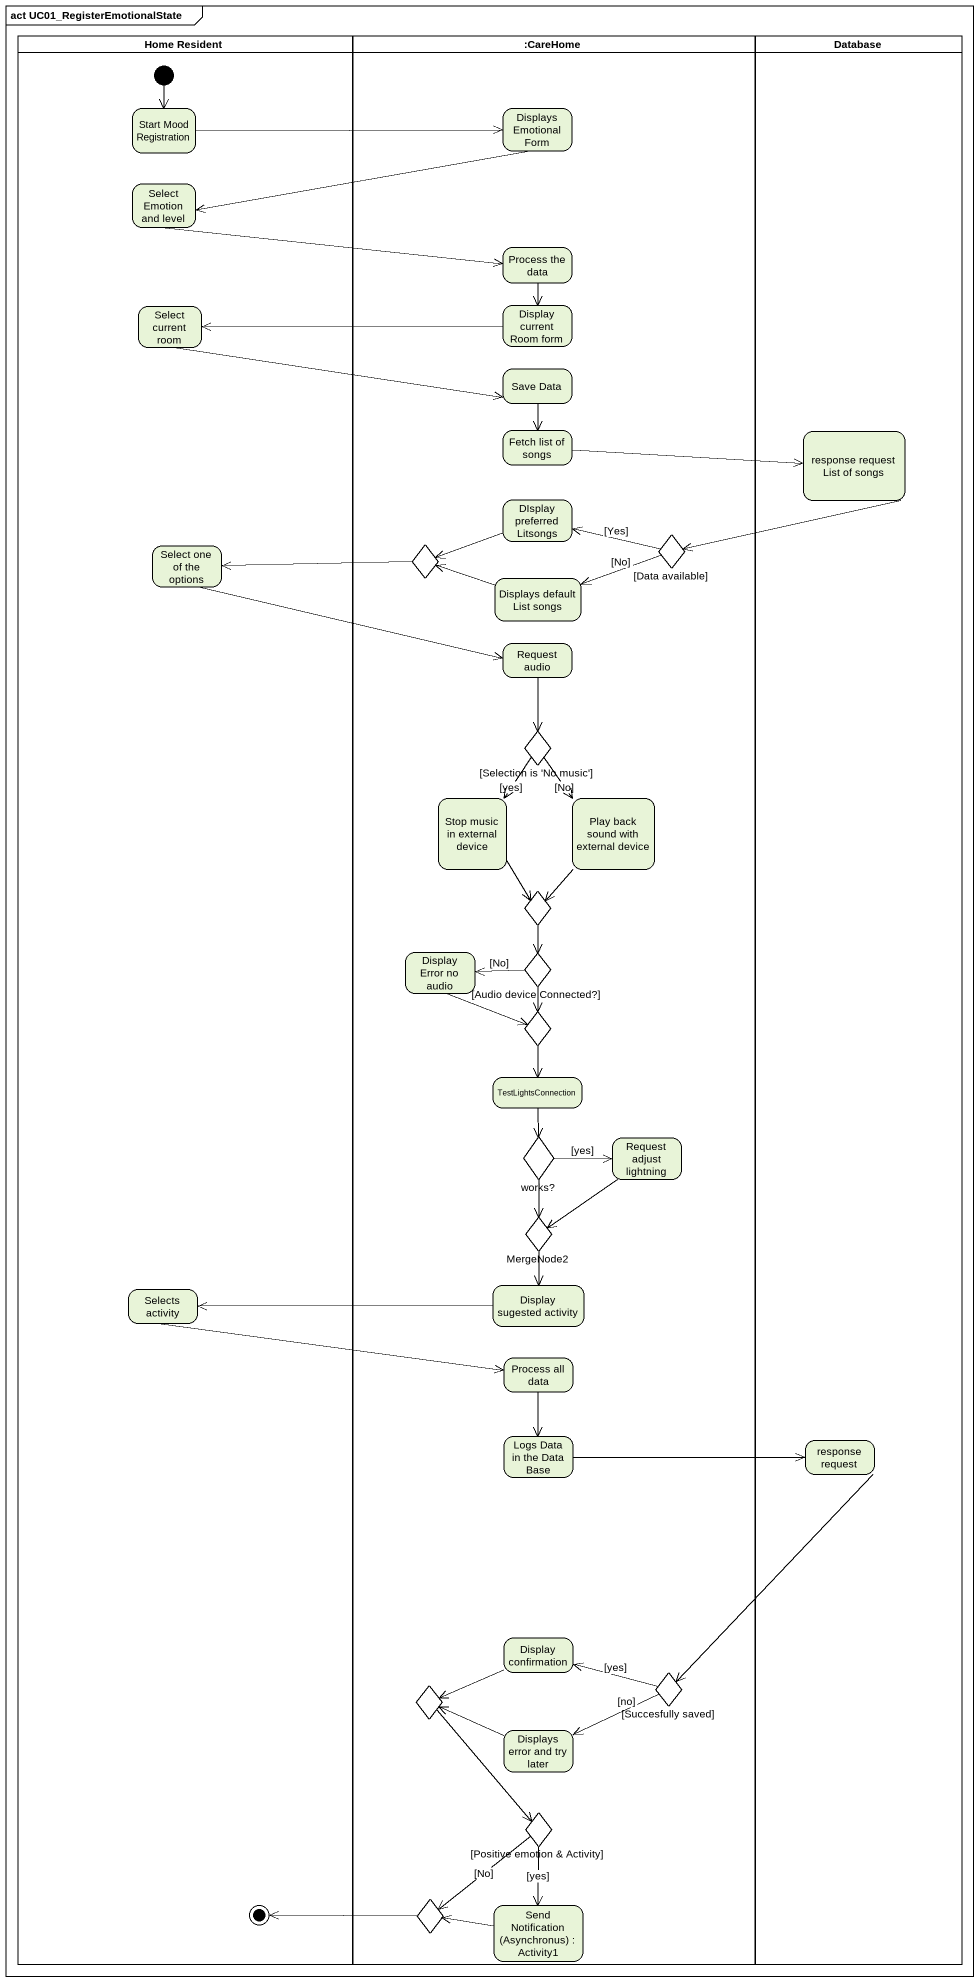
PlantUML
@startuml
mainframe act UC01_RegisterEmotionalState
hide empty description
state "Home Resident" as Home_Resident <<partition>> {
  state "Start Mood Registration" as Start_Mood_Registration
  state "Select Emotion and level" as Select_Emotion_and_level
  state "Select current room" as Select_current_room
  state "Select one of the options" as Select_one_of_the_options
  state "Selects activity" as Selects_activity
  state final1 <<end>>
  [*] --> Start_Mood_Registration
}
state ":CareHome" as CareHome <<partition>> {
  state "Displays Emotional Form" as Displays_Emotional_Form
  state "Process the data" as Process_the_data
  state "Display current Room form" as Display_current_Room_form
  state "Save Data" as Save_Data
  state "Fetch list of songs" as Fetch_list_of_songs
  state "DIsplay preferred Litsongs" as DIsplay_preferred_Litsongs
  state "[Data available]" as Data_available <<choice>>
  state choice1 <<choice>>
  state "Displays default List songs" as Displays_default_List_songs
  state "Request audio" as Request_audio
  state "[Selection is 'No music']" as Selection_is_No_music <<choice>>
  state "Stop music in external device" as Stop_music_in_external
  state "Play back sound with external device" as Play_back_sound_with
  state choice2 <<choice>>
  state "Display Error no audio" as Display_Error_no_audio
  state "[Audio device Connected?]" as Audio_device_Connected <<choice>>
  state choice3 <<choice>>
  state TestLightsConnection
  state "works?" as works <<choice>>
  state "Request adjust lightning" as Request_adjust_lightning
  state MergeNode2 <<choice>>
  state "Display sugested activity" as Display_sugested_activity
  state "Process all data" as Process_all_data
  state "Logs Data in the Data Base" as Logs_Data_in_the_Data_Base
  state "Display confirmation" as Display_confirmation
  state choice4 <<choice>>
  state "[Succesfully saved]" as Succesfully_saved <<choice>>
  state "Displays error and try later" as Displays_error_and_try_later
  state "[Positive emotion & Activity]" as Positive_emotion_Activity <<choice>>
  state choice5 <<choice>>
  state "Send Notification (Asynchronus) : Activity1" as Send_Notification
}
state "Database" as Database_ <<partition>> {
  state "response request List of songs" as response_request_List_of
  state "response request" as response_request
}
Start_Mood_Registration -right-> Displays_Emotional_Form
Displays_Emotional_Form -left-> Select_Emotion_and_level
Select_Emotion_and_level -right-> Process_the_data
Process_the_data --> Display_current_Room_form
Select_current_room -right-> Save_Data
Display_current_Room_form -left-> Select_current_room
Save_Data --> Fetch_list_of_songs
Fetch_list_of_songs -right-> response_request_List_of
response_request_List_of -left-> Data_available
DIsplay_preferred_Litsongs -left-> choice1
Data_available -left-> DIsplay_preferred_Litsongs : [Yes]
Data_available -left-> Displays_default_List_songs : [No]
Select_one_of_the_options -right-> Request_audio
choice1 -left-> Select_one_of_the_options
Displays_default_List_songs -left-> choice1
Request_audio --> Selection_is_No_music
Selection_is_No_music --> Stop_music_in_external : [yes]
Selection_is_No_music --> Play_back_sound_with : [No]
Stop_music_in_external --> choice2
Play_back_sound_with --> choice2
choice2 --> Audio_device_Connected
Display_Error_no_audio -right-> choice3
Audio_device_Connected -left-> Display_Error_no_audio : [No]
Audio_device_Connected --> choice3
choice3 --> TestLightsConnection
TestLightsConnection --> works
works -right-> Request_adjust_lightning : [yes]
works --> MergeNode2
Request_adjust_lightning --> MergeNode2
MergeNode2 --> Display_sugested_activity
Selects_activity -right-> Process_all_data
Display_sugested_activity -left-> Selects_activity
Process_all_data --> Logs_Data_in_the_Data_Base
Logs_Data_in_the_Data_Base -right-> response_request
response_request --> Succesfully_saved
Display_confirmation -left-> choice4
choice4 --> Positive_emotion_Activity
Succesfully_saved -left-> Display_confirmation : [yes]
Succesfully_saved -left-> Displays_error_and_try_later : [no]
Displays_error_and_try_later -left-> choice4
Positive_emotion_Activity --> choice5 : [No]
Positive_emotion_Activity --> Send_Notification : [yes]
choice5 -left-> final1
Send_Notification -left-> choice5
@enduml
